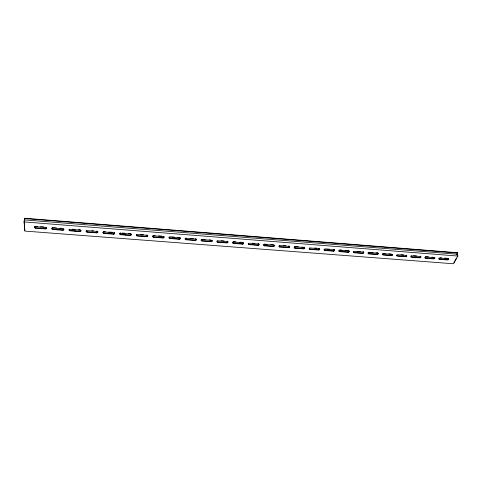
<?xml version="1.0" encoding="UTF-8"?>
<svg xmlns="http://www.w3.org/2000/svg" width="482" height="482" viewBox="0 0 482 482"><rect width="100%" height="100%" fill="white"/><g stroke="black" fill="none" stroke-linecap="round" stroke-linejoin="round"><path stroke-width="0.72" d="M179.358 237.801L170.146 237.09A1.018 0.723 1.1 0 0 169.037 237.728A1.018 0.723 1.1 0 0 169.953 238.53L179.147 239.241A1.012 0.723 0.3 0 0 180.262 238.602A1.012 0.723 0.3 0 0 179.358 237.801L177.942 237.379M179.147 239.241L179.147 238.927A1.012 0.723 0.3 0 0 180.178 237.921M169.953 238.53L169.959 238.216A1.018 0.723 1.1 0 1 169.405 236.933M170.146 237.09L170.152 236.776M162.97 237.988A1.018 0.729 1.7 0 0 164.073 237.343A1.018 0.729 1.7 0 0 163.145 236.542L153.848 235.825A1.024 0.729 2.5 0 0 152.746 236.469A1.024 0.729 2.5 0 0 153.692 237.271L162.97 237.988L162.976 237.68A1.018 0.729 1.7 0 0 163.651 236.367M158.337 237.632L158.349 237.319M158.506 236.186L158.518 235.873M153.692 237.271L153.704 236.963A1.024 0.729 2.5 0 1 152.818 235.969M153.848 235.825L153.86 235.511L155.192 235.614M146.642 236.728A1.03 0.729 3.1 0 0 147.739 236.084A1.03 0.729 3.1 0 0 146.787 235.276L137.406 234.547A1.036 0.735 3.9 0 0 136.31 235.198A1.036 0.735 3.9 0 0 137.28 236.005L146.642 236.728L146.661 236.415A1.03 0.729 3.1 0 0 147.757 235.77M146.787 235.276L146.805 234.963A1.03 0.729 3.1 0 1 147.745 235.578M141.967 236.367L141.985 236.053M142.106 234.909L142.124 234.595M137.28 236.005L137.304 235.692A1.036 0.735 3.9 0 1 136.502 234.529M130.279 233.993L120.813 233.258A1.042 0.735 5.3 0 0 119.729 233.909A1.042 0.735 5.3 0 0 120.723 234.728L130.17 235.457A1.036 0.735 4.5 0 0 131.261 234.806A1.036 0.735 4.5 0 0 130.279 233.993L130.309 233.68L128.278 233.523M130.17 235.457L130.194 235.144A1.036 0.735 4.5 0 0 131.182 234.764A1.036 0.735 4.5 0 0 131.02 233.951M125.453 235.089L125.477 234.776M120.813 233.258L120.843 232.945M120.723 234.728L120.753 234.415A1.042 0.735 5.3 0 1 119.777 233.788A1.042 0.735 5.3 0 1 120.313 232.999M113.547 234.174A1.048 0.735 5.9 0 0 114.632 233.517A1.048 0.735 5.9 0 0 113.619 232.698L104.07 231.956A1.054 0.741 6.6 0 0 102.991 232.613A1.054 0.741 6.6 0 0 104.01 233.433L113.547 234.174L113.577 233.854A1.048 0.735 5.9 0 0 114.638 233.011M108.854 232.33L108.89 232.011M108.787 233.806L108.818 233.487M104.07 231.956L104.106 231.643L105.474 231.746M104.01 233.433L104.052 233.119A1.054 0.741 6.6 0 1 103.028 232.3A1.054 0.741 6.6 0 1 104.106 231.643M96.768 232.878A1.06 0.741 7.2 0 0 97.846 232.216A1.06 0.741 7.2 0 0 96.81 231.39L87.17 230.643A1.066 0.741 7.9 0 0 86.097 231.306A1.066 0.741 7.9 0 0 87.146 232.131L96.768 232.878L96.81 232.559A1.06 0.741 7.2 0 0 97.756 231.517M96.81 231.39L96.852 231.077M91.996 231.017L92.038 230.703L93.418 230.812M91.966 232.505L92.008 232.191M87.146 232.131L87.194 231.818A1.066 0.741 7.9 0 1 86.29 230.631M79.843 230.077L70.113 229.318A1.078 0.741 9.1 0 0 69.053 229.986A1.078 0.741 9.1 0 0 70.131 230.818L79.837 231.571A1.072 0.741 8.4 0 0 80.904 230.902A1.072 0.741 8.4 0 0 79.843 230.077L79.898 229.757A1.072 0.741 8.4 0 1 80.169 229.806M79.837 231.571L79.892 231.252A1.072 0.741 8.4 0 0 80.813 230.203M74.993 231.191L75.041 230.878M70.131 230.818L70.185 230.498A1.078 0.741 9.1 0 1 69.191 229.962A1.078 0.741 9.1 0 1 69.414 229.161M62.75 230.245A1.085 0.747 9.6 0 0 63.811 229.583A1.085 0.747 9.6 0 0 62.72 228.745L52.9 227.98A1.091 0.747 10.2 0 0 51.845 228.655A1.091 0.747 10.2 0 0 52.954 229.492L62.75 230.245L62.811 229.932A1.085 0.747 9.6 0 0 63.793 229.546A1.085 0.747 9.6 0 0 63.546 228.709M57.858 229.872L57.918 229.553M52.9 227.98L52.96 227.667M52.954 229.492L53.014 229.173A1.091 0.747 10.3 0 1 51.954 228.534A1.091 0.747 10.3 0 1 52.424 227.727M45.507 228.914A1.097 0.747 10.7 0 0 46.555 228.245A1.097 0.747 10.7 0 0 45.435 227.402L35.523 226.636A1.103 0.747 11.3 0 0 34.481 227.305A1.103 0.747 11.3 0 0 35.614 228.155L45.507 228.914L45.573 228.601A1.097 0.747 10.7 0 0 46.579 227.727M40.566 228.534L40.639 228.215M40.488 227.016L40.56 226.703M35.523 226.636L35.596 226.317L37.723 226.48M35.614 228.155L35.686 227.835A1.103 0.747 11.3 0 1 34.553 226.992A1.103 0.747 11.3 0 1 35.596 226.317M24.498 218.557L24.576 218.232L457.653 252.737L457.123 254.189L457.9 256.056L453.52 263.768L24.793 231.077L24.1 221.931L24.498 218.557L457.773 253.032M457.653 252.737L456.834 254.183L457.352 255.424M453.93 262.539L456.508 257.997M35.686 227.835L45.573 228.601M53.014 229.173L62.811 229.932M70.185 230.498L79.892 231.252M87.194 231.818L96.81 232.559M104.052 233.119L113.577 233.854M120.753 234.415L130.194 235.144M137.304 235.692L146.661 236.415M153.704 236.963L162.976 237.68M169.959 238.216L179.147 238.927M185.365 238.319A1.012 0.723 -0.3 0 0 186.064 239.464L195.174 240.169A1.006 0.717 -1.2 0 0 195.903 238.873M201.777 239.331A1.006 0.717 -1.8 0 0 202.03 240.699L211.062 241.398A1 0.711 -2.6 0 0 211.996 240.241M217.219 240.795A1 0.711 -3.2 0 0 217.858 241.922L226.805 242.615A0.994 0.705 -4 0 0 227.95 241.801M232.8 242.175A0.994 0.705 -4.6 0 0 233.541 243.133L242.41 243.82A0.988 0.699 -5.4 0 0 243.392 242.681M248.513 243.223A0.988 0.699 -6 0 0 249.092 244.338L257.882 245.019A0.982 0.693 -6.7 0 0 258.497 243.669M263.811 244.585A0.982 0.693 -7.3 0 0 264.504 245.531L273.216 246.206A0.982 0.687 -8 0 0 274.234 245.073M279.259 245.609A0.982 0.687 -8.5 0 0 279.777 246.712L288.417 247.38A0.976 0.681 -9.2 0 0 289.086 246.043M294.863 246.567A0.976 0.681 -9.8 0 0 294.924 247.881L303.491 248.543A0.976 0.675 -10.4 0 0 304.642 247.585M309.48 247.959A0.976 0.675 -10.9 0 0 309.938 249.043L318.433 249.7A0.97 0.669 -11.5 0 0 319.512 249.266A0.97 0.669 -11.5 0 0 319.349 248.471M324.145 249.797A0.97 0.663 -12 0 0 324.826 250.194L333.243 250.845A0.97 0.663 -12.6 0 0 334.43 249.893M342.196 250.152L340.105 249.989A0.97 0.657 -13 0 0 338.924 250.592A0.97 0.657 -13 0 0 339.581 251.333L347.932 251.984A0.97 0.657 -13.5 0 0 348.944 251.634A0.97 0.657 -13.5 0 0 349.04 250.887M353.836 251.399A0.97 0.651 -13.9 0 0 354.216 252.466L362.494 253.11A0.97 0.645 -14.5 0 0 363.639 252.598A0.97 0.645 -14.5 0 0 363.283 251.815M368.109 252.851A0.964 0.645 -14.8 0 0 368.724 253.592L376.93 254.225A0.964 0.639 -15.3 0 0 378.129 253.628A0.964 0.639 -15.3 0 0 377.52 252.899L376.026 252.779M382.624 253.803A0.964 0.639 -15.7 0 0 383.112 254.701L391.245 255.333A0.964 0.633 -16.1 0 0 392.264 254.99A0.964 0.633 -16.1 0 0 392.408 254.255M396.746 255.249A0.964 0.627 -16.4 0 0 397.373 255.803L405.446 256.43A0.964 0.627 -16.8 0 0 406.537 256.008A0.964 0.627 -16.8 0 0 406.489 255.237M411.453 255.737A0.964 0.621 -17.1 0 0 410.905 256.43A0.964 0.621 -17.1 0 0 411.52 256.9L419.521 257.521A0.964 0.615 -17.5 0 0 420.732 256.936A0.964 0.615 -17.5 0 0 420.19 256.213L420.298 256.514A0.964 0.615 -17.5 0 1 420.84 257.231A0.964 0.615 -17.5 0 1 419.629 257.816L411.622 257.201A0.964 0.621 -17.1 0 1 411.068 256.478A0.964 0.621 -17.1 0 1 412.279 255.888L420.298 256.514M425.13 257.099A0.964 0.615 -17.8 0 0 425.546 257.984L433.487 258.599A0.964 0.609 -18.1 0 0 434.758 257.683M439.066 258.183A0.964 0.609 -18.4 0 0 439.457 259.063L447.332 259.671A0.964 0.603 -18.7 0 0 448.35 259.334A0.964 0.603 -18.7 0 0 448.549 258.617M186.07 239.777L195.18 240.476A1.006 0.717 -1.2 0 0 196.307 239.843A1.006 0.717 -1.2 0 0 195.427 239.048L186.293 238.343A1.012 0.723 -0.4 0 0 185.178 238.982A1.012 0.723 -0.4 0 0 186.07 239.777L186.064 239.464M202.042 241.006L211.074 241.705A1 0.711 -2.6 0 0 212.207 241.072A1 0.711 -2.6 0 0 211.351 240.289L202.301 239.584A1.006 0.717 -1.8 0 0 201.175 240.217A1.006 0.717 -1.8 0 0 202.042 241.006L202.03 240.699M217.876 242.229L226.829 242.922A0.994 0.705 -4 0 0 227.962 242.295A0.994 0.705 -4 0 0 227.136 241.512L218.165 240.819A1 0.711 -3.2 0 0 217.033 241.446A1 0.711 -3.2 0 0 217.876 242.229L217.858 241.922M233.565 243.446L242.44 244.127A0.988 0.699 -5.4 0 0 243.585 243.506A0.988 0.699 -5.4 0 0 242.777 242.729L233.891 242.036A0.994 0.705 -4.6 0 0 232.752 242.663A0.994 0.705 -4.6 0 0 233.565 243.446L233.541 243.133M258.286 243.934L249.471 243.247A0.988 0.699 -6 0 0 248.326 243.874A0.988 0.699 -6 0 0 249.122 244.645L257.918 245.326A0.988 0.693 -6.7 0 0 259.069 244.705A0.988 0.693 -6.7 0 0 258.286 243.934L258.25 243.627M264.54 245.838L273.258 246.513A0.982 0.687 -8 0 0 274.415 245.892A0.982 0.687 -8 0 0 273.662 245.127L264.919 244.446A0.982 0.693 -7.3 0 0 263.768 245.067A0.982 0.693 -7.3 0 0 264.54 245.838L264.504 245.531M288.899 246.308L280.235 245.639A0.982 0.687 -8.5 0 0 279.078 246.254A0.982 0.687 -8.5 0 0 279.825 247.019L288.471 247.688A0.976 0.681 -9.2 0 0 289.628 247.073A0.976 0.681 -9.2 0 0 288.899 246.308L288.845 246.001M304.003 247.483L295.418 246.814A0.976 0.681 -9.7 0 0 294.255 247.429A0.976 0.681 -9.7 0 0 294.978 248.188L303.546 248.851A0.976 0.675 -10.4 0 0 304.714 248.236A0.976 0.675 -10.4 0 0 304.003 247.483L301.798 247.013M318.982 248.646L310.468 247.983A0.976 0.675 -10.9 0 0 309.293 248.592A0.976 0.675 -10.9 0 0 309.998 249.351L318.494 250.007A0.97 0.669 -11.5 0 0 319.668 249.399A0.97 0.669 -11.5 0 0 318.982 248.646L318.915 248.338M333.827 249.797L325.386 249.14A0.97 0.663 -12 0 0 324.211 249.748A0.97 0.663 -12 0 0 324.892 250.501L333.315 251.152A0.97 0.663 -12.6 0 0 334.49 250.544A0.97 0.663 -12.6 0 0 333.827 249.797L333.755 249.495A0.97 0.663 -12.6 0 1 334.333 249.742M339.653 251.64L348.004 252.285A0.97 0.657 -13.5 0 0 349.191 251.682A0.97 0.657 -13.5 0 0 348.546 250.941L340.178 250.291A0.97 0.657 -13 0 0 338.997 250.893A0.97 0.657 -13 0 0 339.653 251.64L339.581 251.333M363.139 252.074L354.842 251.429A0.97 0.651 -13.9 0 0 353.655 252.032A0.97 0.651 -13.9 0 0 354.294 252.773L362.572 253.412A0.97 0.645 -14.5 0 0 363.765 252.815A0.97 0.645 -14.5 0 0 363.139 252.074L363.06 251.773M377.611 253.201L369.387 252.562A0.97 0.645 -14.8 0 0 368.194 253.152A0.97 0.645 -14.8 0 0 368.808 253.893L377.02 254.526A0.964 0.639 -15.3 0 0 378.213 253.93A0.964 0.639 -15.3 0 0 377.611 253.201L377.52 252.899M391.962 254.315L383.805 253.677A0.964 0.639 -15.6 0 0 382.606 254.273A0.964 0.639 -15.6 0 0 383.202 255.002L391.342 255.635A0.964 0.633 -16.1 0 0 392.547 255.044A0.964 0.633 -16.1 0 0 391.962 254.315L388.902 253.779M406.187 255.418L398.102 254.791A0.964 0.627 -16.4 0 0 396.897 255.376A0.964 0.627 -16.4 0 0 397.475 256.105L405.549 256.731A0.964 0.627 -16.8 0 0 406.754 256.141A0.964 0.627 -16.8 0 0 406.187 255.418L406.085 255.117M434.288 257.599L426.335 256.984A0.964 0.615 -17.8 0 0 425.124 257.563A0.964 0.615 -17.8 0 0 425.66 258.286L433.595 258.894A0.964 0.609 -18.1 0 0 434.812 258.316A0.964 0.609 -18.1 0 0 434.288 257.599L432.011 257.135M448.164 258.677L440.277 258.063A0.964 0.603 -18.4 0 0 439.06 258.641A0.964 0.603 -18.4 0 0 439.578 259.358L447.447 259.967A0.964 0.603 -18.7 0 0 448.67 259.388A0.964 0.603 -18.7 0 0 448.164 258.677L448.049 258.382M24.1 221.931L457.9 256.056M41.265 226.757L44.091 226.974M53.665 227.721L56.472 227.938M59.979 228.209L62.082 228.372M72.252 229.167L75.035 229.384M78.506 229.649L79.898 229.757M109.571 232.065L112.294 232.276M122.199 233.047L124.904 233.258M140.78 234.493L143.461 234.698M159.18 235.921L161.832 236.126M171.568 236.885L174.4 237.108M190.504 238.355L193.312 238.578M202.988 239.331L205.073 239.488M209.248 239.813L211.351 240.289M221.136 240.741L224.124 240.97M233.125 241.88A0.994 0.705 -4.6 0 1 233.86 241.729L236.084 241.904M239.789 242.187L242.753 242.422M252.375 243.169L254.58 243.338M263.955 244.422A0.982 0.693 -7.3 0 1 264.883 244.139L267.064 244.308M270.703 244.591L273.613 244.82M283.073 245.555L285.959 245.778M296.081 246.567L298.225 246.73M314.662 248.007L316.788 248.176M326.724 248.947L329.537 249.164M345.678 250.423L348.468 250.64M357.53 251.345L360.295 251.556M370.049 252.315L373.038 252.55M382.991 253.526A0.964 0.639 -15.7 0 1 383.714 253.375L385.196 253.496M400.946 254.719L403.88 254.948M413.634 255.707L416.544 255.93M425.299 256.948A0.964 0.615 -17.8 0 1 426.227 256.683L428.396 256.852M439.927 257.774A0.964 0.609 -18.4 0 1 440.162 257.768L441.596 257.876M444.464 258.099L447.332 258.322M24.6 219.931L457.123 254.189M376.93 254.225L377.02 254.526M369.302 252.255L369.387 252.562M368.724 253.592L368.808 253.893M362.494 253.11L362.572 253.412M354.216 252.466L354.294 252.773M347.932 251.984L348.004 252.285M340.105 249.989L340.178 250.291M333.243 250.845L333.315 251.152M325.32 248.839L325.386 249.14M324.826 250.194L324.892 250.501M318.433 249.7L318.494 250.007M309.938 249.043L309.998 249.351M303.491 248.543L303.546 248.851M295.364 246.507L295.418 246.814M294.924 247.881L294.978 248.188M288.417 247.38L288.471 247.688M279.777 246.712L279.825 247.019M273.216 246.206L273.258 246.513M264.883 244.139L264.919 244.446M257.882 245.019L257.918 245.326M249.092 244.338L249.122 244.645M242.41 243.82L242.44 244.127M233.86 241.729L233.891 242.036M24.847 230.42L24.208 221.955L24.576 218.232M227.112 241.205L227.136 241.512M226.805 242.615L226.829 242.922M211.062 241.398L211.074 241.705M202.289 239.277L202.301 239.584M195.421 238.741L195.427 239.048M195.174 240.169L195.18 240.476M186.293 238.343L186.293 238.03A1.012 0.723 -0.3 0 0 185.775 238.09M434.18 257.304A0.964 0.609 -18.1 0 1 434.565 257.424M179.358 237.493A1.012 0.723 0.3 0 1 180.045 237.759M153.119 235.668A1.024 0.729 2.5 0 1 153.86 235.511M227.365 241.247A0.994 0.705 -4 0 1 227.763 241.464M114.174 232.523A1.048 0.735 5.9 0 1 114.541 232.824M130.309 233.68A1.036 0.735 4.5 0 1 130.815 233.818M324.145 249.447A0.97 0.663 -12 0 1 324.591 248.989M396.909 254.912A0.964 0.627 -16.4 0 1 397.078 254.761M368.573 252.405A0.964 0.645 -14.8 0 1 368.808 252.309M303.943 247.176A0.976 0.675 -10.4 0 1 304.383 247.308M46.055 227.227A1.097 0.747 10.7 0 1 46.459 227.534M97.123 231.125A1.06 0.741 7.2 0 1 97.593 231.354"/></g></svg>
